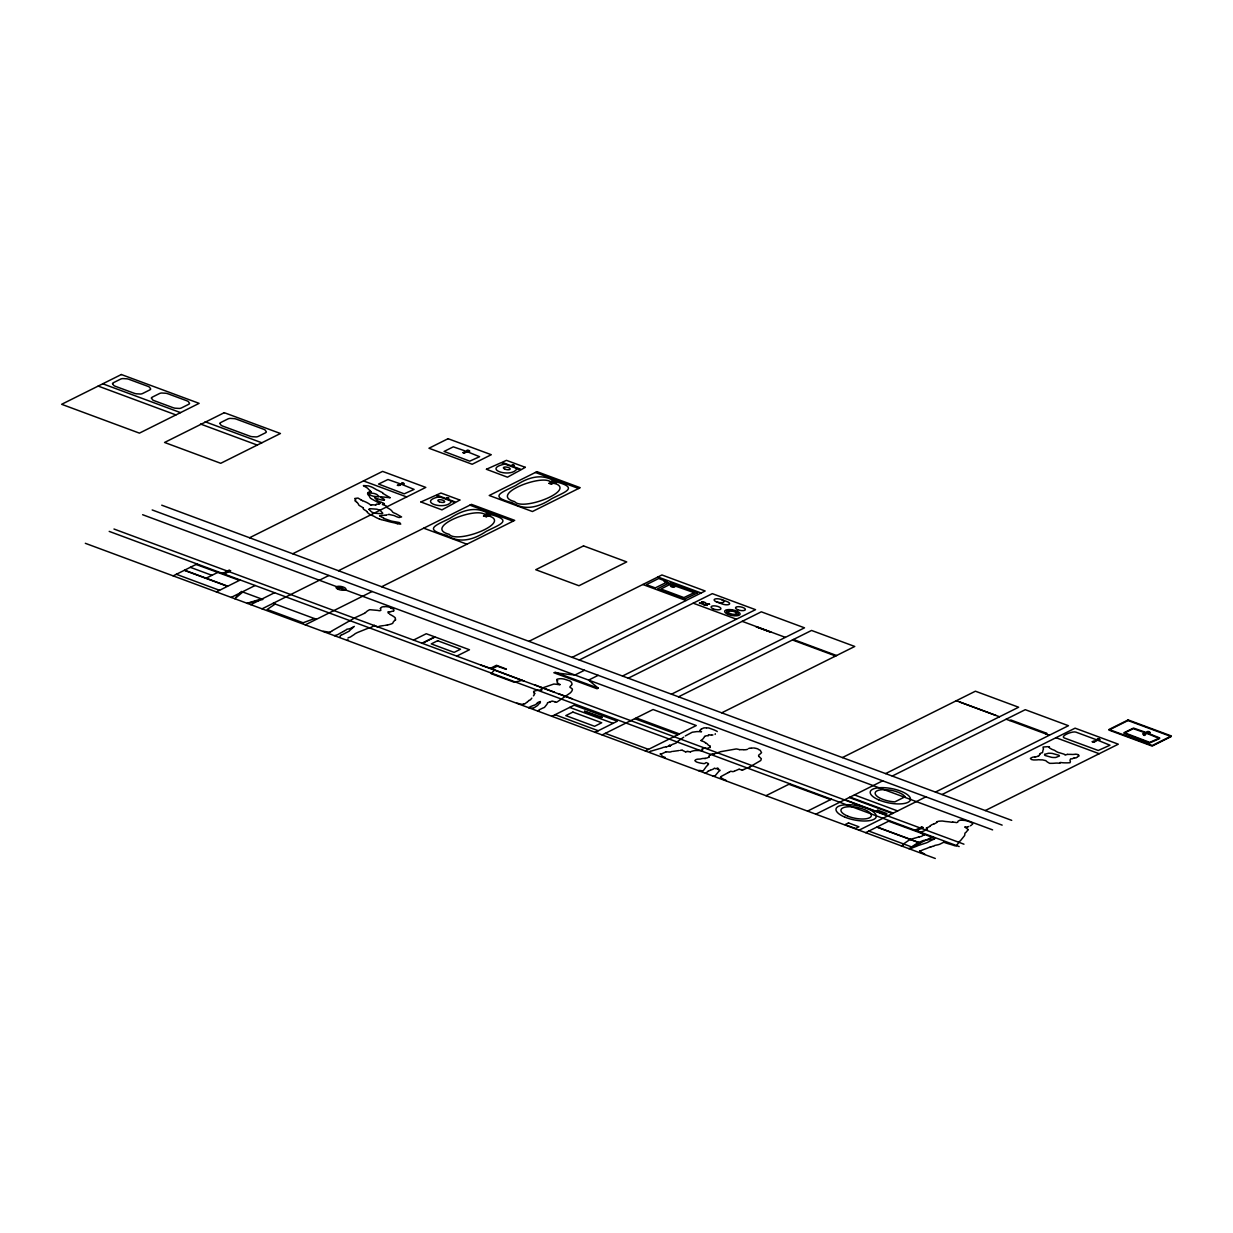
<?xml version="1.0" encoding="UTF-8"?>
<svg xmlns="http://www.w3.org/2000/svg" width="1233" height="1233" viewBox="0 0 1233 1233"><rect width="100%" height="100%" fill="white"/><g stroke="black" fill="none" stroke-linecap="round" stroke-linejoin="round"><path stroke-width="1.5" d="M380.673 610.32L380.673 610.119A16.06 5.733 10.9 0 1 380.735 609.719L380.781 609.534M702.594 750.08L701.685 750.435A12.993 4.639 10.9 0 1 699.527 750.527L696.383 750.512A24.49 8.739 10.9 0 0 695.582 750.527A5.703 2.034 10.9 0 0 694.688 750.589A8.384 2.99 10.9 0 0 693.84 750.727L692.946 750.943A28.991 10.342 10.9 0 0 691.497 751.39L691.143 751.529A8.076 2.882 10.9 0 0 690.588 751.806L690.511 751.853M534.336 693.917L534.428 693.701A3.961 1.418 10.9 0 1 534.706 693.516M1039.635 754.442L1039.635 754.365A18.942 6.766 10.9 0 1 1039.049 755.659L1038.833 755.921A4.562 1.634 10.9 0 1 1038.232 756.153L1038.109 756.183M715.279 733.712L715.232 733.989A16.399 5.857 10.9 0 1 715.155 734.359L715.109 734.436M910.925 847.395L916.813 843.464A40.566 14.472 10.9 0 1 917.784 842.94L922.438 840.844A22.256 7.937 10.9 0 1 923.656 840.459L934.768 838.687A14.858 5.302 10.9 0 1 934.429 838.887L933.227 839.503A34.724 12.392 10.9 0 1 932.518 839.827L931.901 840.074A27.419 9.787 10.9 0 0 931.069 840.474L928.017 842.139A32.551 11.621 10.9 0 1 926.445 842.833L918.4 845.453A18.202 6.489 10.9 0 0 916.936 846.131L914.285 847.133A8.508 3.036 10.9 0 0 913.745 847.302L913.437 847.441A26.972 9.617 10.9 0 0 913.036 847.626A15.258 5.441 10.9 0 1 911.665 848.212L911.326 848.273A5.595 1.988 10.9 0 1 910.956 847.395M384.234 503.788L383.432 504.174A3.406 1.218 10.9 0 0 382.43 504.497L385.713 505.7A7.968 2.836 10.9 0 1 386.992 506.763L386.946 507.195M710.146 746.766L710.208 746.489A2.219 0.786 10.9 0 0 709.823 745.996M363.627 485.586L368.513 485.894A10.681 3.807 10.9 0 0 369.746 486.341L370.27 486.526A8.723 3.113 10.9 0 1 372.027 487.205L372.875 487.636A33.877 12.083 10.9 0 1 374.061 488.283L376.25 489.563A3.499 1.248 10.9 0 0 377.914 490.302L382.615 492.707A10.881 3.884 10.9 0 1 382.908 493.4M347.953 638.077L348.461 637.646A14.488 5.163 10.9 0 1 348.754 637.553L348.877 637.523A14.811 5.286 10.9 0 0 350.434 636.983L354.241 634.471A19.944 7.121 10.9 0 0 354.672 634.116L354.811 633.993A11.082 3.946 10.9 0 1 355.32 633.608L356.722 632.899A21.87 7.799 10.9 0 0 357.185 632.668L357.246 632.637A11.652 4.161 10.9 0 1 357.909 632.344L367.681 628.429A20.946 7.475 10.9 0 0 368.097 628.229A7.336 2.62 10.9 0 1 370.023 627.674L370.624 627.597M540.393 701.931L540.301 702.132A4.331 1.541 10.9 0 0 540.27 702.502A14.534 5.179 10.9 0 0 540.347 702.733L539.129 703.704A4.161 1.48 10.9 0 0 538.867 703.873L538.127 704.844A25.307 9.032 10.9 0 1 537.311 705.677L534.12 707.727A12.145 4.331 10.9 0 0 533.889 707.865L533.041 708.328M707.511 764.799L707.572 764.707A6.535 2.327 10.9 0 1 708.127 764.352M538.944 709.931L542.828 708.066A39.595 14.118 10.9 0 1 543.599 707.757L544.185 707.526A6.473 2.312 10.9 0 0 544.524 707.326L547.144 704.058M528.68 707.603L529.543 707.11M972.56 824.276L972.59 824.168A4.639 1.649 10.9 0 0 972.22 823.29L971.635 822.843A10.188 3.637 10.9 0 0 970.695 822.257L969.708 821.779A3.098 1.11 10.9 0 0 969.153 821.594A4.377 1.557 10.9 0 0 968.568 821.425A5.471 1.957 10.9 0 1 967.751 821.193L966.98 820.947A4.716 1.68 10.9 0 0 965.793 820.608L965.501 820.562A7.598 2.713 10.9 0 0 964.715 820.423L964.129 820.377M388.01 514.593L388.996 514.392M936.972 822.103L936.787 822.38A5.441 1.942 10.9 0 1 936.541 822.642L936.294 822.796A34.74 12.392 10.9 0 1 933.72 824.029M533.442 695.859L533.935 695.242A34.539 12.33 10.9 0 0 534.182 694.888L534.382 694.487A5.086 1.819 10.9 0 0 534.382 694.148L534.367 694.04M571.634 684.854L571.865 684.454A9.633 3.437 10.9 0 0 571.958 683.93L571.896 683.514A24.49 8.739 10.9 0 0 571.665 682.866L571.064 681.895A6.103 2.173 10.9 0 0 570.263 681.232L570.062 681.109A8.323 2.975 10.9 0 0 569.415 680.755L564.498 679.198A4.917 1.757 10.9 0 0 562.803 678.859A6.889 2.451 10.9 0 0 561.215 678.705A5.04 1.803 10.9 0 0 560.121 678.705L559.736 678.736A28.328 10.111 10.9 0 0 559.135 678.797L557.516 679.09A6.412 2.296 10.9 0 0 556.761 679.506L556.699 679.722M929.882 826.295L929.959 826.202A11.683 4.161 10.9 0 1 930.36 825.771L930.437 825.709M1048.744 747.352L1048.836 747.275A7.444 2.651 10.9 0 1 1049.052 747.152L1049.406 746.921M374.154 625.408L373.984 625.655A3.375 1.202 10.9 0 1 373.861 625.794L370.902 627.52M380.149 608.655L380.165 608.624A5.918 2.112 10.9 0 1 380.473 608.362L380.55 608.301A3.437 1.233 10.9 0 0 380.735 608.177L380.935 607.9M750.034 766.864L750.065 766.818A6.566 2.343 10.9 0 1 750.311 766.587L760.53 760.653A10.804 3.853 10.9 0 0 760.761 760.499L761.331 758.727L759.143 756.646M968.105 829.794L966.025 832.275A4.701 1.68 10.9 0 1 965.763 832.537L965.269 832.845A4.516 1.603 10.9 0 0 965.085 833.046L964.992 833.215A19.651 7.013 10.9 0 0 964.853 833.878L964.776 834.772A26.417 9.432 10.9 0 1 964.545 835.65L960.661 840.444A16.753 5.98 10.9 0 1 960.291 840.752L958.827 842.324A41.413 14.765 10.9 0 1 958.457 842.987L956.238 845.869L954.866 845.792A15.335 5.471 10.9 0 1 954.188 845.561L953.063 845.175A23.766 8.477 10.9 0 0 950.304 844.312L949.564 844.112A30.625 10.927 10.9 0 1 947.715 843.557L946.019 843.018A12.268 4.377 10.9 0 1 944.308 842.401L943.677 842.309M537.11 703.303L537.557 702.795A10.588 3.776 10.9 0 1 538.621 702.116L538.836 702.039A30.995 11.051 10.9 0 1 539.823 701.7L540.408 701.5M669.534 745.287L670.135 745.302A2.805 1.002 10.9 0 0 670.66 745.472M927.555 828.946L927.339 829.115A8.23 2.928 10.9 0 1 927.124 829.285L925.459 830.194A69.711 24.86 10.9 0 1 924.627 830.61A37.73 13.455 10.9 0 1 922.7 831.412L922.238 831.566A20.576 7.336 10.9 0 0 921.051 832.028L920.558 832.383A2.266 0.801 10.9 0 0 920.527 832.784L920.789 832.999A6.026 2.158 10.9 0 0 922.007 833.631L922.839 833.97A17.324 6.18 10.9 0 1 923.594 834.294L924.426 834.664M646.508 584.581L658.699 578.508L667.238 581.714L664.001 581.175L666.051 582.207M694.102 592.734L683.93 597.589L660.965 589.02L669.565 584.581M697.446 592.934L684.901 598.976L657.605 588.819L667.962 583.502M446.7 497.593L448.781 497.993M448.673 498.194L446.747 497.855M512.204 464.918L514.269 465.319M514.176 465.519L512.188 465.088M531.824 698.14L530.729 699.465A9.155 3.267 10.9 0 0 530.652 699.758L529.034 700.406M235.981 597.157L241.36 591.486L262.86 599.454L247.386 603.399M1076.81 757.447L1076.964 757.293A13.995 4.994 10.9 0 1 1078.151 756.492L1078.829 756.122A2.743 0.971 10.9 0 0 1078.998 755.798A6.442 2.296 10.9 0 0 1078.767 755.182L1077.981 754.627M714.4 768.159L714.339 768.236A16.014 5.718 10.9 0 1 713.106 769.176L710.223 770.317M491.196 673.495L494.479 670.105M394.606 620.461L393.435 621.817A15.027 5.364 10.9 0 0 393.034 622.511L393.019 622.573A8.985 3.206 10.9 0 1 392.495 623.466L392.325 623.497A23.381 8.338 10.9 0 1 387.424 624.915M704.644 736.486L704.043 737.334A32.243 11.498 10.9 0 1 703.781 737.796A50.815 18.125 10.9 0 1 702.933 738.891L702.779 739.045A22.764 8.122 10.9 0 1 702.086 739.63L700.961 740.447M720.719 776.867L720.766 776.836A18.665 6.658 10.9 0 1 721.675 776.158L727.131 773.23A5.379 1.911 10.9 0 0 727.331 773.045L727.362 772.999A4.84 1.726 10.9 0 1 727.609 772.767M399.877 523.316L399.924 523.27A4.454 1.587 10.9 0 0 400.109 523.054L399.199 522.53A17.878 6.381 10.9 0 0 396.533 522.021L393.481 521.482A35.788 12.762 10.9 0 1 392.31 521.266L391.416 521.066A3.93 1.403 10.9 0 1 390.815 520.912L387.547 519.725A36.019 12.854 10.9 0 0 385.852 519.124L385.112 518.877A4.084 1.449 10.9 0 1 383.771 518.261L383.648 518.153M748.647 748.539L749.417 748.246A4.824 1.726 10.9 0 1 750.373 748.184A4.994 1.788 10.9 0 0 750.943 748.184M234.825 598.745L242.809 592.01M329.874 632.298L323.878 631.327A5.41 1.927 10.9 0 0 322.954 631.419M930.576 825.601L931.331 825A11.421 4.069 10.9 0 1 932.225 824.584L933.705 824.029M706.139 762.549L705.954 762.688A25.631 9.14 10.9 0 1 704.536 763.566L703.997 763.612A11.606 4.146 10.9 0 1 701.777 763.304L701.022 763.181A11.22 4.007 10.9 0 1 696.691 762.056L695.381 761.254A12.376 4.423 10.9 0 1 695.273 760.838L695.273 760.73M730.337 771.504L730.306 771.534A2.528 0.894 10.9 0 1 729.504 771.812M685.286 735.947L692.237 732.232A14.025 5.009 10.9 0 0 693.023 732.125L696.845 731.601A4.531 1.618 10.9 0 1 697.678 731.616L701.438 731.647M683.668 737.195L677.672 741.418A47.409 16.908 10.9 0 0 676.84 742.312L676.301 742.883A4.809 1.711 10.9 0 1 675.823 743.145L672.185 744.532A49.412 17.632 10.9 0 0 671.029 745.287A13.609 4.855 10.9 0 0 670.814 745.441M332.463 630.618L353.578 618.596A20.206 7.213 10.9 0 1 353.994 618.427L354.21 618.334M527.57 701.731L528.695 700.806A9.294 3.314 10.9 0 0 528.926 700.544M527.015 702.132L525.797 703.087A15.089 5.379 10.9 0 0 525.52 703.38L525.088 703.689M332.17 630.834L331.292 631.45A14.796 5.286 10.9 0 1 330.891 631.681L330.413 631.928A11.59 4.131 10.9 0 0 329.92 632.267M547.652 702.81L548.408 702.44A38.238 13.64 10.9 0 1 548.962 702.224L549.718 701.962M702.98 748.169L703.781 747.969M710.254 747.552L709.823 747.63A4.624 1.649 10.9 0 0 708.713 747.845L708.235 748.046A8.431 3.005 10.9 0 1 707.141 748.4L704.058 748.03M275.206 604.031L267.191 609.456L303.118 622.773L314.415 618.565M901.323 845.884L901.369 845.853A13.455 4.793 10.9 0 1 901.708 845.638L901.924 845.53A13.332 4.762 10.9 0 1 902.895 845.129L903.542 844.913M523.64 704.336L522.515 704.336A6.889 2.451 10.9 0 0 521.944 704.274A7.244 2.589 10.9 0 1 520.449 704.105L519.478 703.889A8.307 2.959 10.9 0 1 518.646 703.565L518.06 703.396A2.497 0.894 10.9 0 0 517.259 703.272L516.719 703.257M970.402 825.786L971.065 825.37A19.142 6.828 10.9 0 0 971.296 825.216L971.558 825.031A3.992 1.418 10.9 0 0 971.727 824.892M538.081 711.194A18.541 6.612 10.9 0 0 538.821 710.84L538.96 710.747M709.869 755.012L709.961 754.95A8.708 3.113 10.9 0 0 709.098 755.952A4.978 1.772 10.9 0 0 709.175 756.338A8.785 3.129 10.9 0 1 709.268 756.862M744.008 769.484L744.085 769.423A19.543 6.966 10.9 0 1 744.824 769.038L746.859 768.159M924.473 834.787L923.455 835.25A11.667 4.161 10.9 0 0 922.762 835.589L922.037 836.082A7.383 2.636 10.9 0 1 921.298 836.452L919.248 836.837M354.118 618.118L362.24 614.388A35.51 12.669 10.9 0 0 362.949 614.019L363.149 613.911A7.182 2.558 10.9 0 1 363.427 613.787L363.704 613.68A14.904 5.317 10.9 0 0 364.475 613.325M671.8 751.436L671.738 751.467A7.537 2.697 10.9 0 1 670.259 751.991A3.144 1.125 10.9 0 1 668.933 752.007L668.209 751.945A12.083 4.316 10.9 0 0 667.485 751.883L667.377 751.883A13.039 4.655 10.9 0 1 666.745 751.837L666.267 751.791M705.338 773.168L706.232 772.706A16.676 5.949 10.9 0 0 707.203 772.043L707.418 771.827A12.731 4.531 10.9 0 1 707.958 771.396L708.112 771.303M354.349 626.379L351.775 628.66A89.115 31.796 10.9 0 0 350.11 630.109L349.571 630.741A4.547 1.618 10.9 0 0 349.494 630.988L342.974 634.348A29.561 10.542 10.9 0 1 342.497 634.533L341.957 634.733M747.552 749.202L747.167 749.417A2.944 1.048 10.9 0 1 746.736 749.556L746.612 749.572A8.23 2.928 10.9 0 1 746.104 749.649L745.657 749.71A4.161 1.48 10.9 0 1 744.085 749.772L743.931 749.726M364.567 613.263L364.737 613.171A13.563 4.84 10.9 0 0 365.184 612.893L366.848 611.383A22.302 7.953 10.9 0 1 367.711 610.767L368.96 610.058A15.69 5.595 10.9 0 1 369.73 609.688L377.76 610.412A3.992 1.418 10.9 0 0 379.564 610.736L380.103 610.582A8.585 3.067 10.9 0 0 380.565 610.52L380.596 610.505M353.224 626.996L351.035 628.167A14.179 5.055 10.9 0 1 348.322 629.015L347.352 629.138A11.806 4.208 10.9 0 0 346.997 629.184L346.519 629.508A9.078 3.237 10.9 0 1 344.886 630.525L344.947 630.541M650.392 751.436L650.438 751.406A11.883 4.238 10.9 0 1 650.777 751.251L650.962 751.174A7.444 2.651 10.9 0 1 651.24 751.067L658.468 748.955M451.509 501.276C446.269 511.263 415.814 501.785 439.333 496.76M517.012 468.586C511.757 478.589 481.317 469.095 504.836 464.07M930.807 846.901L932.718 846.316M343.483 631.466L343.653 631.373A8.893 3.175 10.9 0 0 344.146 630.972L344.361 630.787A2.959 1.048 10.9 0 1 344.608 630.664M343.221 631.604L340.169 633.207A77.987 27.82 10.9 0 0 339.445 633.623L338.674 634.086A19.404 6.92 10.9 0 1 336.84 634.964L334.359 635.658M734.914 770.949L739.076 769.176M173.159 575.873L184.303 570.324L227.504 586.338L216.361 591.902M197.033 563.959L184.565 570.185L227.766 586.199L240.235 579.988M249.559 537.758L382.584 471.391L425.786 487.405L292.76 553.771M206.158 578.2L217.671 572.451M221.909 573.191L225.593 573.854L224.791 574.254M398.259 485.309L403.376 483.49L398.244 485.509M463.762 452.619L468.879 450.816M223.404 573.052L229.076 570.216L230.509 570.756M468.833 450.97L463.747 452.819M224.899 573.607L230.571 570.771M231.188 597.404L239.849 593.073M242.392 591.855L255.123 585.505M250.746 604.648L259.408 600.332M261.843 599.068L274.574 592.719M262.059 608.84L328.918 575.487M338.474 570.725L471.484 504.359L514.685 520.372L381.675 586.738M488.453 512.019L494.556 514.284M553.956 479.344L560.044 481.61M487.235 514.855L490.796 513.067M552.723 482.165L556.299 480.392M491.797 513.437L487.22 515.055M557.301 480.762L552.754 482.396M305.26 624.869L372.119 591.501M413.517 640.081L426.264 633.731L434.725 636.86L421.979 643.225M422.349 643.349L435.079 636.999L469.465 649.745L456.719 656.11M481.163 665.173L489.717 668.055M528.926 641.345L661.936 574.963L705.137 590.992L572.127 657.359M490.811 668.116L496.483 665.281L506.409 669.118M492.306 668.671L497.238 666.205M666.375 582.423L655.278 587.894L646.524 584.735M668.579 583.194L671.322 582.978L697.493 592.857M524.364 681.186L492.599 669.134M584.504 670.259L574.948 675.021L553.833 672.725L597.034 688.738L598.221 688.153L588.65 680.092L598.19 675.33M579.294 660.009L712.32 593.643L755.521 609.672L622.495 676.038M551.86 716.311L574.146 705.184L617.363 721.197L595.077 732.325M628.275 678.181L761.3 611.815L804.502 627.828L671.476 694.194M602.12 734.945L653.058 709.514L696.26 725.543L645.321 750.959M678.535 696.815L811.545 630.448L854.746 646.462L721.737 712.828M765.986 795.701L789.875 783.787M842.401 757.571L975.411 691.204L1018.628 707.233L885.602 773.6M959.921 702.07L995.91 715.417M807.538 811.114L831.412 799.184M815.83 814.181L882.689 780.828M892.245 776.05L1025.255 709.684L1068.456 725.713L935.446 792.079M1009.765 720.55L1010.875 719.995L1046.863 733.342L1045.754 733.897M859.031 830.194L925.891 796.842M865.674 832.66L876.817 827.096L920.018 843.125L908.875 848.674M889.548 820.746L877.079 826.973L920.28 842.987L932.749 836.76M942.074 794.53L1075.099 728.164L1118.3 744.193L985.275 810.559M914.424 829.979L918.107 830.641L917.306 831.042M915.919 829.824L921.59 827.004L923.024 827.528M1093.193 741.588L1099.204 739.338L1094.21 741.958M917.414 830.379L923.085 827.559M1143.823 733.851L1148.031 731.786L1149.927 732.849L1148.031 733.173M1144.424 733.558L1142.852 733.882L1150.035 732.294L1147.938 731.354L1147.152 732.202M1148.894 732.202C1139.307 733.034 1144.995 737.812 1145.426 733.928M1148.786 732.803L1143.7 734.668M489.516 668.163L492.876 668.887M734.375 771.211L732.941 771.658A6.674 2.389 10.9 0 1 731.631 771.426L731.416 771.396A6.936 2.481 10.9 0 0 730.938 771.303L730.722 771.272M707.757 765.431L707.696 765.462A16.245 5.795 10.9 0 0 706.586 766.155L703.704 770.163A19.743 7.044 10.9 0 1 703.072 770.856L702.24 771.057M665.111 581.36L673.218 586.353M673.203 586.538L665.126 581.575M968.799 826.495L968.753 826.511A14.888 5.317 10.9 0 1 968.491 826.634L967.751 826.927A7.891 2.82 10.9 0 1 967.273 827.096M708.975 757.077L707.65 757.725A11.621 4.146 10.9 0 1 706.679 758.033L705.014 758.465M666.067 751.791L662.491 753.486A47.471 16.938 10.9 0 0 661.782 753.841L660.287 753.964M371.01 492.013L370.347 492.044A3.761 1.341 10.9 0 0 368.359 492.275L367.773 493A13.825 4.932 10.9 0 0 367.681 494.017L368.128 494.865A2.975 1.063 10.9 0 0 368.528 495.173M926.322 828.129L927.37 827.62A32.012 11.421 10.9 0 1 928.202 827.22L929.574 826.603A3.838 1.372 10.9 0 0 929.79 826.418M717.606 768.005L716.835 768.375A10.203 3.637 10.9 0 1 716.265 768.606L716.265 768.606M701.577 728.965L701.931 728.811A17.832 6.365 10.9 0 0 702.456 728.549L703.504 728.025A3.499 1.248 10.9 0 1 704.706 727.855A7.999 2.851 10.9 0 1 705.785 727.871L706.124 727.886M718.546 768.498L717.529 768.945M919.957 850.847L920.296 850.801A4.593 1.634 10.9 0 0 921.082 850.647L922.777 849.891A28.405 10.126 10.9 0 1 923.794 849.491L926.862 848.396A23.535 8.4 10.9 0 0 927.586 848.088L928.233 847.78A8.354 2.975 10.9 0 1 928.68 847.595L929.466 847.364M910.416 839.519L909.754 839.812A16.137 5.749 10.9 0 0 909.029 840.166L904.467 843.295A22.102 7.891 10.9 0 1 903.989 843.557L903.25 843.927A12.731 4.547 10.9 0 0 902.864 844.112L903.142 844.667M670.182 584.272L694.133 592.657M943.461 842.401L943.322 842.447A22.718 8.107 10.9 0 0 942.659 842.771L939.793 844.22A18.634 6.643 10.9 0 1 937.342 844.913L936.155 845.16A23.751 8.477 10.9 0 0 934.861 845.453L934.46 845.591A2.481 0.879 10.9 0 0 934.152 845.915L933.859 846.223A2.281 0.817 10.9 0 1 933.073 846.316M529.204 707.896L532.81 708.22M550.18 701.7L550.211 701.685A6.889 2.451 10.9 0 0 549.872 701.885M379.98 503.526L376.05 501.338A85.031 30.332 10.9 0 1 373.399 499.904L371.873 499.057M394.683 620.415L394.76 620.384A6.997 2.497 10.9 0 0 395.408 620.045M665.342 758.264L665.142 757.54M747.861 767.758L748.446 767.512A11.143 3.976 10.9 0 1 749.125 767.311L749.402 767.234M377.622 626.873L377.745 626.842A13.84 4.947 10.9 0 0 378.808 626.518L379.41 626.287A6.874 2.451 10.9 0 1 380.226 626.071L383.648 625.578M523.486 703.812L523.994 703.735A6.92 2.466 10.9 0 1 524.487 703.719L524.672 703.719M506.27 669.38L496.514 665.928M1076.501 757.648L1075.746 757.833A25.816 9.201 10.9 0 1 1075.053 757.956L1074.899 757.987M533.581 705.446L534.12 705.261A21.516 7.675 10.9 0 0 537.018 703.38M533.365 705.523L530.806 706.463A6.735 2.404 10.9 0 0 530.467 706.632M1094.072 742.004L1093.162 741.757M1072.402 758.634L1070.66 759.035M1037.801 756.276L1036.521 756.708A14.411 5.132 10.9 0 1 1035.628 756.97L1035.011 757.016M1072.695 758.542L1073.758 758.203M376.635 504.297L377.73 504.112A11.205 3.992 10.9 0 0 378.963 503.835L379.178 503.758M378.947 503.835L379.733 503.603M247.109 603.307L261.411 598.914M552.137 701.253L553.694 701.423A3.19 1.141 10.9 0 1 554.465 701.7L554.619 701.777M376.281 504.359L375.957 504.497A6.72 2.404 10.9 0 0 376.019 504.821L376.065 504.975M659.424 748.693L661.566 748.046A18.896 6.735 10.9 0 0 662.537 747.676A8.893 3.175 10.9 0 1 663.308 747.383L666.298 746.797M708.528 735.7L707.65 735.762A13.024 4.655 10.9 0 0 706.108 735.793L705.322 736.055A16.337 5.826 10.9 0 0 704.629 736.486M551.937 701.3L551.398 701.438A13.748 4.901 10.9 0 1 550.411 701.639L550.411 701.639M522.16 680.369L514.238 682.25L491.273 673.727M391.108 611.63L390.198 611.815M967.073 827.143L966.811 827.173A2.651 0.94 10.9 0 1 965.377 826.989L965.023 826.911M919.618 851.032L919.91 851.186A3.545 1.264 10.9 0 1 920.542 851.602A3.36 1.202 10.9 0 1 920.835 851.957L920.912 852.08M687.12 751.467L688.014 751.452M389.674 611.938L389.613 611.953A5.949 2.127 10.9 0 1 389.027 612.061L388.672 612M716.019 768.683L715.787 768.652A3.221 1.141 10.9 0 1 715.171 768.406M752.824 747.984L752.746 747.999A7.552 2.697 10.9 0 1 751.93 748.107L751.375 748.154M705.106 758.449L705.214 758.434A3.298 1.171 10.9 0 1 704.058 758.449L703.966 758.449A2.451 0.879 10.9 0 0 703.257 758.434A6.304 2.25 10.9 0 0 701.931 758.634A18.325 6.535 10.9 0 0 701.423 758.757L700.575 758.973A3.976 1.418 10.9 0 1 699.758 759.081L699.419 759.096A23.335 8.323 10.9 0 1 698.849 759.112L697.786 759.158A3.622 1.295 10.9 0 0 697.308 759.22L696.63 759.389A15.859 5.656 10.9 0 0 695.689 759.79L695.227 760.16A9.987 3.56 10.9 0 0 695.242 760.499L695.258 760.669M386.808 515.024L386.715 515.04A5.04 1.803 10.9 0 0 386.068 515.178M680.138 750.373L682.003 750.157M678.905 750.573L672.601 751.436M729.474 771.781L728.595 772.475A4.3 1.541 10.9 0 1 728.349 772.783M384.619 625.439L386.484 625.162A37.499 13.378 10.9 0 0 387.547 624.977M1145.38 734.575L1143.823 734.483M355.628 500.074L354.888 500.721L356.984 502.432M228.999 570.494L229.8 570.648M229.739 570.941L228.953 570.802M921.513 827.281L922.315 827.435M922.222 827.728L921.498 827.605M371.734 504.867L370.748 504.867M555.975 702.301L556.622 702.147A33.584 11.976 10.9 0 0 557.285 701.854L566.733 695.412A26.587 9.479 10.9 0 1 567.165 695.088L570.031 693.1A35.618 12.7 10.9 0 0 571.079 692.067L571.326 691.775A64.717 23.088 10.9 0 0 572.112 690.572L572.451 689.201A10.496 3.745 10.9 0 0 571.958 688.661L571.711 688.43A3.252 1.156 10.9 0 0 571.341 688.153L571.233 688.091A11.976 4.269 10.9 0 0 570.74 687.829L569.97 687.351A7.922 2.82 10.9 0 1 570.509 686.118L570.864 685.671A27.742 9.895 10.9 0 0 571.526 684.993M700.221 731.354L701.454 731.601M380.365 496.699L380.827 497.516A7.413 2.651 10.9 0 1 381.336 497.778L381.398 497.824A6.011 2.142 10.9 0 0 381.983 498.117L382.307 498.271A7.475 2.666 10.9 0 1 384.542 499.673L383.802 500.228M384.326 515.317L383.833 515.332A15.829 5.641 10.9 0 0 381.922 515.502L381.398 515.579A5.595 1.988 10.9 0 1 379.872 515.718M706.663 727.948L706.987 727.932A3.422 1.218 10.9 0 1 709.052 728.04L709.715 728.318A22.071 7.876 10.9 0 0 710.455 728.58L714.123 729.921A10.789 3.853 10.9 0 1 715.217 730.414L717.036 731.308A3.869 1.372 10.9 0 1 717.205 731.539L717.236 731.601M952.816 822.149L952.708 822.149A7.675 2.743 10.9 0 1 955.02 822.349L956.839 822.627M384.711 515.317L384.773 515.317A3.591 1.279 10.9 0 0 385.96 515.255M670.028 746.242L670.12 746.104A3.144 1.125 10.9 0 1 669.303 745.256M690.218 751.945L689.709 751.868A9.201 3.283 10.9 0 1 688.214 751.514M669.812 746.242L669.92 746.242A14.21 5.071 10.9 0 1 669.319 746.227M712.828 754.041L712.951 754.057A6.057 2.158 10.9 0 1 713.815 754.118L713.907 754.134M711.503 735.176L711.533 735.176A2.975 1.063 10.9 0 1 710.686 735.022L710.562 735.007A3.098 1.11 10.9 0 0 708.328 734.791M685.625 751.899L685.163 751.714A16.137 5.749 10.9 0 1 684.731 751.498L683.868 751.036A12.238 4.362 10.9 0 0 682.866 750.543L682.234 750.265M397.827 523.748L398.999 523.886A9.093 3.252 10.9 0 1 399.908 524.117L400.802 524.056M668.964 746.212L668.579 746.196A5.055 1.803 10.9 0 0 667.777 746.412L667.623 746.458A10.866 3.869 10.9 0 1 666.313 746.797M714.184 754.149L715.51 753.301A4.685 1.665 10.9 0 1 716.065 753.086L716.99 752.916A4.516 1.618 10.9 0 0 717.652 752.731L718.007 752.577A4.624 1.649 10.9 0 1 718.716 752.346L720.118 751.93A5.749 2.05 10.9 0 1 720.473 751.714L736.178 748.955A3.021 1.079 10.9 0 1 736.933 749.048A7.306 2.605 10.9 0 1 738.197 749.294A20.175 7.198 10.9 0 1 738.767 749.448L739.446 749.618M963.651 820.361L963.744 820.361A10.419 3.714 10.9 0 1 962.958 820.299L961.987 820.222M397.55 523.748L396.009 523.347A4.87 1.742 10.9 0 0 394.668 522.915L393.327 522.638A29.022 10.357 10.9 0 1 390.799 522.083L390.029 521.898A28.39 10.126 10.9 0 1 387.886 521.343L385.79 520.758A24.891 8.878 10.9 0 1 384.742 520.465L384.187 520.311M712.936 734.945L712.35 734.945A2.928 1.048 10.9 0 0 711.78 735.099M375.556 505.052L374.909 504.975A9.402 3.345 10.9 0 0 371.672 504.79M374.601 497.284L374.847 497.392A6.304 2.25 10.9 0 1 375.109 497.593L375.31 497.747A4.608 1.649 10.9 0 0 377.098 498.749M753.887 747.969L754.735 748.123A20.375 7.275 10.9 0 1 756.214 748.416L757.663 748.847A3.622 1.295 10.9 0 1 758.28 749.232A3.529 1.264 10.9 0 0 759.019 749.741L759.204 749.787A6.273 2.235 10.9 0 1 760.252 750.342L761.547 752.654L759.651 754.411A8.816 3.144 10.9 0 0 758.927 754.889L758.819 755.135A22.487 8.03 10.9 0 0 758.557 755.752L758.865 756.43M743.53 749.679L739.677 749.679M556.931 684.346L558.842 684.639A2.528 0.909 10.9 0 0 559.905 684.747M556.761 684.315L553.864 684.022L543.476 687.598A70.111 25.014 10.9 0 1 542.505 687.937L541.981 688.106A3.005 1.063 10.9 0 0 541.441 688.461L541.364 688.661A7.614 2.713 10.9 0 0 541.395 689.17L541.426 689.247A4.562 1.618 10.9 0 0 541.78 689.74L541.811 689.771M464.348 452.326L462.776 452.65L465.365 452.696M398.86 485.001L397.288 485.324L399.862 485.386M741.896 769.962L741.603 769.901A11.482 4.1 10.9 0 1 739.307 769.269M468.201 451.355C472.732 451.972 465.92 448.535 467.076 450.97M402.698 484.045C407.09 484.646 400.848 481.24 401.573 483.644M399.245 517.475L401.573 516.935L395.87 513.668A9.648 3.437 10.9 0 1 393.435 512.62L392.711 512.173A8.307 2.959 10.9 0 1 392.572 511.972L392.479 511.834A23.103 8.246 10.9 0 0 391.4 510.493L391.308 510.385A11.837 4.223 10.9 0 0 390.414 509.63L389.967 509.321A32.69 11.667 10.9 0 0 388.056 508.119L386.808 507.503M1093.625 741.372L1092.053 741.696L1094.688 741.788M951.013 822.164L950.211 822.01A5.841 2.081 10.9 0 0 949.395 821.872L945.696 821.502A11.189 3.992 10.9 0 1 944.57 821.348L942.767 821.07A2.651 0.94 10.9 0 0 942.12 821.024L941.981 821.024A15.937 5.687 10.9 0 0 940.825 821.07L940.394 821.101A8.646 3.083 10.9 0 0 936.633 821.995M1098.403 739.862C1103.196 740.494 1096.307 737.057 1097.401 739.492M377.468 626.873L377.498 626.873A6.442 2.296 10.9 0 1 376.142 626.41L375.711 626.225A3.807 1.356 10.9 0 1 375.109 625.963L374.94 625.809A10.388 3.699 10.9 0 0 374.632 625.578L374.4 625.408M377.252 498.671L377.56 498.749A3.56 1.279 10.9 0 1 378.192 498.964L378.315 498.995A7.598 2.713 10.9 0 0 383.802 500.244M922.361 852.897L922.392 852.912A4.701 1.68 10.9 0 1 924.426 853.976M383.448 520.095L381.876 519.848A12.947 4.624 10.9 0 1 380.088 519.232L379.425 518.985M389.32 514.469L389.443 514.5A12.422 4.423 10.9 0 0 390.846 514.839L391.123 514.901A11.837 4.223 10.9 0 1 391.955 515.101L392.156 515.147A4.47 1.603 10.9 0 0 393.019 515.317L393.096 515.332A2.759 0.986 10.9 0 1 394.575 515.748A9.725 3.468 10.9 0 0 399.03 517.506M381.182 502.34L381.906 502.54A3.838 1.372 10.9 0 1 384.326 503.742L384.264 503.896M391.138 608.27L391.37 608.331A5.425 1.927 10.9 0 1 392.865 608.809A4.963 1.772 10.9 0 1 393.666 609.241L393.943 610.489A3.761 1.341 10.9 0 1 393.389 611.121M701.161 740.771L701.3 740.802A10.049 3.576 10.9 0 1 703.041 741.403A13.44 4.793 10.9 0 1 704.367 741.973L705.446 742.682M550.504 481.826C541.472 473.996 488.33 494.71 514.639 501.615C522.453 511.479 576.705 490.472 554.85 483.444M489.532 514.577A2.79 0.986 10.9 0 1 488.977 516.149A2.79 0.986 10.9 0 1 485.001 514.67C476.123 506.439 422.796 527.477 449.136 534.29C456.95 544.169 511.202 523.162 489.362 516.118M1148.971 732.186L1147.029 732.803M1049.391 746.828L1048.266 746.689A20.036 7.151 10.9 0 0 1047.634 746.689L1043.103 747.028L1043.118 748.107A4.408 1.572 10.9 0 1 1043.349 748.446L1043.349 748.477A9.355 3.345 10.9 0 1 1043.303 749.541L1043.149 749.787A16.491 5.888 10.9 0 0 1042.918 750.589L1042.502 752.639A2.466 0.879 10.9 0 1 1042.085 752.777L1041.916 752.808A8.508 3.036 10.9 0 0 1039.743 754.396M724.542 779.765L720.396 777.453M555.713 702.194L555.497 702.116A10.296 3.668 10.9 0 1 554.912 701.901M663.354 756.815L663.647 756.908A5.394 1.927 10.9 0 1 665.173 757.54M554.496 481.286C541.672 472.825 527.4 477.68 515.764 485.463C501.045 492.815 488.407 496.498 512.358 502.756C525.304 511.31 539.807 506.778 551.583 498.749C565.5 491.659 579.294 487.821 555.497 481.656M488.992 513.961C476.185 505.515 461.913 510.37 450.261 518.153C435.557 525.505 422.904 529.173 446.855 535.43C459.817 543.984 474.304 539.468 486.095 531.438C499.997 524.333 513.791 520.496 490.01 514.346M362.456 500.583L361.038 499.966M535.399 472.47L578.601 488.484M466.305 451.34L453.312 446.839L444.08 451.448L469.727 461.157L479.591 456.703L467.322 451.725M1146.382 732.587L1133.528 728.071L1124.142 732.618L1149.788 742.389L1159.667 737.935L1147.384 732.957M1146.258 733.188L1133.266 728.672L1124.034 733.281L1149.68 742.99L1159.544 738.552L1147.276 733.558M469.896 505.145L513.098 521.174M721.444 599.531L727.1 601.627A5.024 1.788 10.9 0 1 729.027 604.417A5.024 1.788 10.9 0 1 722.322 604.016L716.666 601.92M657.944 576.967L701.145 592.981M1096.692 739.846L1075.823 732.094C1072.325 730.907 1060.01 736.07 1064.156 737.92L1098.233 750.481L1109.977 745.21L1097.709 740.216M400.817 484.03L387.963 479.514L378.577 484.06L404.224 493.832L414.088 489.393L401.819 484.399M793.405 639.495L836.606 655.524M102.771 383.787L180.527 412.623M205.125 421.748L261.843 442.786M363.473 480.916L406.674 496.93M642.84 584.504L686.041 600.517M693.208 603.184L736.409 619.197M742.189 621.34L785.39 637.369M792.449 639.973L835.65 656.002M956.315 700.745L999.516 716.758M1006.159 719.224L1049.36 735.238M1055.987 737.704L1099.189 753.717M835.388 656.126L833.631 656.018L834.756 656.434M98.178 386.083L175.934 414.92M200.517 424.029L257.25 445.067M423.736 528.186L466.937 544.2M161.739 505.191L1011.707 820.361M152.183 509.953L1002.152 825.124M142.627 514.716L992.611 829.886M555.02 672.124L598.221 688.153M854.438 794.915L897.639 810.944M850.061 797.104L893.262 813.117M636.213 717.93L679.429 733.943M849.26 797.504L892.461 813.518M634.718 718.669L677.919 734.698M535.122 684.993L538.112 686.103M539.314 686.55L554.511 692.191M558.364 693.624L571.912 698.649M844.882 799.678L888.084 815.707M113.975 529.019L963.959 844.189M109.198 531.392L959.182 846.562M196.062 564.452L239.433 580.373M788.904 784.265L830.626 799.585M888.577 821.224L931.948 837.161M569.692 707.418L613.094 723.339M190.314 567.319L211.922 575.318M273.202 603.291L316.403 619.305M176.334 574.285L219.536 590.314M555.05 714.708L598.252 730.737M605.311 733.358L648.512 749.371M868.849 831.073L912.05 847.086M85.324 543.306L935.292 858.476M706.555 743.422L707.264 743.915A12.099 4.316 10.9 0 1 707.757 744.47A6.473 2.312 10.9 0 1 707.927 744.732L708.621 745.333A7.306 2.605 10.9 0 1 709.869 745.996M559.982 684.5L560.013 684.515A6.257 2.235 10.9 0 1 558.888 684.007A2.682 0.956 10.9 0 1 558.595 683.837L557.855 683.159A20.036 7.151 10.9 0 1 557.27 682.373L557.039 681.895A3.252 1.156 10.9 0 1 557.162 681.34L557.316 681.217A4.701 1.68 10.9 0 0 557.593 680.94M372.166 515.517L373.167 515.918A8.184 2.928 10.9 0 1 374.585 516.642L375.356 517.12A16.399 5.857 10.9 0 0 379.255 518.923M1078.074 754.673L1078.166 754.704A3.314 1.187 10.9 0 0 1075.176 754.18L1075.114 754.288A15.058 5.379 10.9 0 1 1074.498 754.349L1074.097 754.38A11.39 4.069 10.9 0 1 1071.909 754.442L1071.724 754.411A19.05 6.797 10.9 0 0 1070.444 754.38L1068.826 754.38A13.286 4.732 10.9 0 0 1067.485 754.411M717.868 769.346L719.24 769.931A6.843 2.451 10.9 0 0 720.149 770.286L719.579 770.887A10.927 3.899 10.9 0 0 718.962 771.211L715.972 774.771A40.519 14.457 10.9 0 1 715.741 775.064L715.31 775.542A4.393 1.572 10.9 0 1 713.645 775.973A4.855 1.726 10.9 0 0 713.106 776.05M707.172 762.934L708.174 763.504A9.386 3.345 10.9 0 1 708.497 763.859L708.59 764.013M926.353 828.237L926.707 828.391A6.18 2.204 10.9 0 1 927.185 828.607L927.231 828.638M1049.499 747.969L1049.637 748.046A8.939 3.19 10.9 0 1 1050.439 748.462L1051.579 749.14A4.947 1.757 10.9 0 0 1052.381 749.51L1053.722 750.018A17.015 6.073 10.9 0 1 1054.184 750.173L1054.97 750.604A13.578 4.84 10.9 0 0 1056.419 751.544L1056.558 751.621A15.228 5.441 10.9 0 0 1057.498 752.13L1057.637 752.192A3.144 1.125 10.9 0 0 1058.5 752.515L1059.332 752.731A11.097 3.961 10.9 0 1 1059.81 752.854A4.377 1.557 10.9 0 1 1060.488 753.055L1060.719 753.132A5.811 2.081 10.9 0 0 1061.428 753.363L1061.829 753.486A6.828 2.435 10.9 0 1 1065.035 754.642M705.476 743.021L705.785 743.175A5.209 1.865 10.9 0 0 706.309 743.345M368.821 495.342L370.085 497.7A7.999 2.851 10.9 0 0 370.963 498.579L371.087 498.671M1059.918 762.765L1060.18 762.472A9.309 3.314 10.9 0 1 1061.428 762.595L1061.86 762.657A13.578 4.84 10.9 0 0 1066.021 762.842L1066.468 762.857A30.024 10.712 10.9 0 1 1067.454 762.857L1070.028 762.718L1070.367 761.64A4.47 1.587 10.9 0 0 1070.259 761.223L1070.105 760.961A3.822 1.356 10.9 0 1 1070.013 760.653L1070.028 760.499A19.019 6.782 10.9 0 1 1070.09 760.268L1070.198 759.836A9.309 3.314 10.9 0 0 1070.229 759.405L1070.213 759.358M660.318 754.041L660.379 754.072A5.256 1.88 10.9 0 1 660.842 754.396L661.073 754.581A4.131 1.48 10.9 0 1 661.643 755.089M1060.195 762.934L1058.777 763.196A8.461 3.021 10.9 0 0 1055.833 763.104L1053.907 763.258A23.859 8.508 10.9 0 1 1052.967 763.319L1049.684 763.35L1047.356 762.009A21.87 7.799 10.9 0 0 1047.033 761.732L1046.879 761.624A12.345 4.408 10.9 0 1 1046.416 761.208L1046.123 760.946A16.337 5.826 10.9 0 0 1045.815 760.653L1042.409 759.852A13.902 4.963 10.9 0 1 1039.573 759.805L1039.45 759.759A3.375 1.202 10.9 0 0 1038.618 759.713L1037.878 759.79A10.912 3.899 10.9 0 1 1036.259 759.913L1034.379 759.944A6.396 2.281 10.9 0 1 1033.763 759.96L1033.084 759.852A6.889 2.451 10.9 0 0 1032.252 759.682L1032.144 759.651A6.782 2.42 10.9 0 1 1031.435 759.513L1030.372 758.434L1031.929 757.494A7.937 2.836 10.9 0 1 1034.841 756.923M1065.112 754.904L1066.098 754.812A7.074 2.528 10.9 0 1 1067.377 754.365M388.549 613.248L388.642 613.31A6.658 2.374 10.9 0 1 388.272 613.032L388.272 613.032M362.964 507.657L361.269 506.64A36.805 13.131 10.9 0 1 360.005 505.915L359.019 505.237A3.345 1.202 10.9 0 1 358.788 504.991L358.572 504.59A17.092 6.088 10.9 0 0 357.092 502.432M556.838 679.845L556.884 679.876A7.336 2.62 10.9 0 1 557.593 680.678L557.609 680.708M662.229 756.091L662.275 756.137A3.961 1.418 10.9 0 0 663.184 756.8M390.892 608.085L390.784 607.977A4.393 1.572 10.9 0 0 390.229 607.561M379.564 515.826L381.413 516.935A5.471 1.957 10.9 0 0 381.937 517.213L382.215 517.336A9.155 3.267 10.9 0 1 383.663 518.153M965.007 827.158L967.797 829.239A2.728 0.971 10.9 0 1 968.152 829.547L968.167 829.578M370.193 490.749L370.177 490.719A11.035 3.93 10.9 0 0 369.838 490.426L369.515 490.164A17.2 6.134 10.9 0 1 368.729 489.47L368.667 489.409A11.529 4.115 10.9 0 1 368.189 488.869L368.158 488.807A8.523 3.036 10.9 0 0 366.972 487.79L365.785 487.081A14.981 5.348 10.9 0 0 364.798 486.511L364.691 486.465A3.992 1.418 10.9 0 1 363.381 485.571M371.087 491.844L370.825 491.535A10.034 3.576 10.9 0 1 370.594 491.304L370.47 491.15A4.886 1.742 10.9 0 1 370.301 490.919M374.555 497.423L375.048 497.993A7.907 2.82 10.9 0 1 375.818 499.18M702.317 749.14L702.394 748.554A16.044 5.718 10.9 0 1 702.61 748.416A18.757 6.689 10.9 0 0 702.841 748.261M366.648 511.495L366.448 511.171A2.481 0.879 10.9 0 0 365.816 510.678L363.766 509.414A14.303 5.102 10.9 0 1 363.365 508.952L363.288 508.505A3.884 1.387 10.9 0 0 363.072 507.657M360.961 499.812L357.986 498.055L354.703 498.502A14.056 5.009 10.9 0 0 355.073 499.041L355.751 499.966M395.408 618.889L395.531 619.552A4.485 1.603 10.9 0 1 395.469 620.06M702.563 749.772L702.579 749.864A7.568 2.697 10.9 0 0 702.332 749.14M547.452 703.319L547.437 703.288A3.884 1.387 10.9 0 1 547.606 702.795M382.877 493.4L389.32 497.238A17.832 6.365 10.9 0 1 390.26 497.778L382.831 496.961A9.849 3.514 10.9 0 1 380.627 496.729M395.377 618.581L395.361 618.488A8.693 3.098 10.9 0 0 395.238 617.872A3.437 1.218 10.9 0 0 394.992 617.594L394.699 617.317A18.495 6.597 10.9 0 0 392.649 615.899L392.341 615.699A47.347 16.892 10.9 0 0 391.061 614.974L389.798 614.281A2.281 0.817 10.9 0 1 389.489 614.065M371.765 515.394A12.916 4.608 10.9 0 1 367.002 511.603M362.332 500.66A17.863 6.381 10.9 0 1 369.576 504.189L369.73 504.343A3.083 1.094 10.9 0 0 370.532 504.898M376.836 500.228A15.628 5.579 10.9 0 0 378.593 501.245L378.916 501.399A9.494 3.391 10.9 0 0 381.105 502.37M698.371 770.625A3.468 1.233 10.9 0 1 699.789 770.455L700.097 770.471A3.129 1.11 10.9 0 1 701.793 770.887M710.162 754.997A10.403 3.714 10.9 0 1 712.566 753.918M750.065 766.864A4.1 1.464 10.9 0 1 749.479 767.265M743.807 769.438A4.917 1.757 10.9 0 1 742.189 770.116M724.511 779.888A2.898 1.033 10.9 0 1 726.345 780.535M708.096 771.303A44.65 15.921 10.9 0 1 710.239 770.317M1073.743 758.203A6.658 2.374 10.9 0 1 1074.467 758.048M924.534 853.976A5.24 1.865 10.9 0 1 924.781 854.5M922.299 852.959A2.774 0.986 10.9 0 1 920.573 852.188M930.838 846.901A13.979 4.994 10.9 0 1 929.466 847.364M960.106 820.222A3.699 1.325 10.9 0 1 961.91 820.253M960.106 820.315A3.052 1.094 10.9 0 1 959.829 820.423L959.474 820.484A2.497 0.894 10.9 0 0 958.981 820.608L958.318 821.055A15.12 5.394 10.9 0 0 958.01 821.286L957.902 821.409A2.851 1.017 10.9 0 0 957.794 821.656L957.825 821.933A7.151 2.558 10.9 0 1 957.841 822.134M951.907 822.164A2.25 0.801 10.9 0 1 952.446 822.164M919.263 836.837A13.81 4.932 10.9 0 0 918.246 837.084L917.938 837.207A40.365 14.395 10.9 0 1 917.383 837.377L915.934 837.824A47.363 16.892 10.9 0 1 914.547 838.209M910.632 839.411A31.58 11.267 10.9 0 1 913.869 838.378M534.737 693.378A10.08 3.591 10.9 0 0 534.305 692.884L534.321 692.884A10.419 3.714 10.9 0 1 533.581 691.929L533.766 691.359A10.82 3.853 10.9 0 1 534.552 691.019L534.737 690.958A17.015 6.073 10.9 0 1 538.713 690.218L539.33 690.187A14.811 5.286 10.9 0 0 540.624 690.079L541.441 689.956A5.302 1.896 10.9 0 0 541.811 689.894M539.222 710.485A2.266 0.817 10.9 0 1 538.944 710.747M650.33 752.392A5.98 2.127 10.9 0 1 650.176 751.375M699.882 730.583A18.51 6.597 10.9 0 1 701.469 728.934M710.1 747.213A2.682 0.956 10.9 0 1 710.162 746.828M687.105 751.467A8.492 3.021 10.9 0 0 686.473 751.683L686.303 751.745A3.19 1.141 10.9 0 1 685.887 751.899M671.954 585.49A2.173 0.771 10.9 0 1 674.836 586.708A2.173 0.771 10.9 0 1 671.985 586.985A2.173 0.771 10.9 0 1 671.014 585.583M381.351 607.576A3.899 1.387 10.9 0 1 382.261 606.913L382.523 606.883A5.564 1.988 10.9 0 0 382.862 606.806L382.985 606.759A4.5 1.603 10.9 0 1 384.018 606.574M384.187 606.682A6.55 2.327 10.9 0 1 390.352 607.407M391.478 611.429A5.024 1.788 10.9 0 1 392.695 611.214M387.794 612.03A2.389 0.848 10.9 0 1 388.303 611.907M348.153 639.865A3.098 1.11 10.9 0 1 347.028 640.297M340.185 636.922A10.789 3.853 10.9 0 1 341.788 634.656M485.001 514.67A2.79 0.986 10.9 0 1 488.53 514.207M555.035 481.887A2.79 0.986 10.9 0 1 554.48 483.459A2.79 0.986 10.9 0 1 550.504 481.98A2.79 0.986 10.9 0 1 554.033 481.517M420.931 501.97L441.953 509.876L455.208 502.648L435.634 495.389L420.931 501.97M486.434 469.295L507.457 477.186L520.696 469.958L501.137 462.699L486.465 469.234M112.542 383.663L113.79 385.497A5.733 2.05 10.9 0 0 115.548 386.361L133.873 393.142A5.733 2.05 10.9 0 0 136.108 393.774L140.485 394.036A7.645 2.728 10.9 0 0 142.627 393.497L149.763 389.936A7.645 2.728 10.9 0 0 150.688 388.95L149.44 387.116A5.733 2.05 10.9 0 0 147.667 386.253L129.357 379.471A5.733 2.05 10.9 0 0 127.122 378.839L122.745 378.577A7.645 2.728 10.9 0 0 120.603 379.117L113.467 382.677A7.645 2.728 10.9 0 0 112.542 383.663M151.428 398.089L152.676 399.908A5.733 2.05 10.9 0 0 154.433 400.771L172.759 407.568A5.733 2.05 10.9 0 0 174.978 408.185L179.371 408.447A7.645 2.728 10.9 0 0 181.498 407.907L188.634 404.347A7.645 2.728 10.9 0 0 189.574 403.361L188.31 401.526A5.733 2.05 10.9 0 0 186.553 400.679L168.243 393.882A5.733 2.05 10.9 0 0 166.008 393.265L161.615 393.003A7.645 2.728 10.9 0 0 159.489 393.543L152.353 397.103A7.645 2.728 10.9 0 0 151.428 398.089M219.89 423.474L221.139 425.308A5.733 2.05 10.9 0 0 222.896 426.156L249.544 436.035A5.733 2.05 10.9 0 0 251.779 436.667L256.156 436.929A7.645 2.728 10.9 0 0 258.298 436.39L265.434 432.829A7.645 2.728 10.9 0 0 266.359 431.843L265.11 430.009A5.733 2.05 10.9 0 0 263.353 429.146L236.705 419.266A5.733 2.05 10.9 0 0 234.47 418.65L230.078 418.388A7.645 2.728 10.9 0 0 227.951 418.927L220.815 422.487A7.645 2.728 10.9 0 0 219.89 423.474M699.481 603.107L703.041 603.8L699.481 603.107M701.777 601.966L705.338 602.66L701.777 601.966M703.673 604.663L707.233 605.357L703.673 604.663M705.97 603.523L709.53 604.216L705.97 603.523M339.337 587.941L342.62 588.573L339.352 587.894M483.536 516.041L486.665 516.658L483.536 516.041M549.024 483.367L552.168 483.968L549.07 483.29M369.021 509.429L371.642 512.003A9.109 3.252 10.9 0 0 375.202 513.267L381.814 513.745A4.747 1.695 10.9 0 0 382.769 513.205L380.242 510.447A9.109 3.252 10.9 0 0 376.697 509.183L370.07 508.705A4.747 1.695 10.9 0 0 369.114 509.244L369.021 509.429M584.565 711.302L600.101 717.483L602.321 717.39L584.596 711.256M1044.628 754.396L1044.582 754.781A3.668 1.31 10.9 0 0 1045.245 755.552L1051.764 757.355A11.297 4.038 10.9 0 0 1055.741 757.478L1059.44 755.999A3.668 1.31 10.9 0 0 1058.777 755.228L1052.242 753.409A11.297 4.038 10.9 0 0 1048.281 753.286L1044.628 754.396M368.313 493.185L370.609 495.234A9.047 3.221 10.9 0 0 373.445 496.267L378.485 496.853A2.497 0.894 10.9 0 0 379.117 496.514L376.82 494.464A9.047 3.221 10.9 0 0 373.969 493.431L368.944 492.846A2.497 0.894 10.9 0 0 368.313 493.185M459.817 500.028L455.948 502.216L436.497 495.003L440.967 493.03L459.817 500.028M525.32 467.338L521.436 469.542L502.001 462.329L506.47 460.356L525.32 467.338M121.343 374.524L61.65 404.301L139.421 433.137L199.114 403.361L121.343 374.524M224.267 412.685L164.575 442.462L220.738 463.3L280.43 433.507L224.267 412.685M448.072 438.701L428.976 448.242L472.177 464.255L491.273 454.715L448.072 438.701M536.987 471.669L489.239 495.496L532.44 511.525L580.188 487.698L536.987 471.669M583.517 545.895L535.754 569.723L578.955 585.737L626.718 561.909L583.517 545.895M437.653 640.728L431.288 643.903L454.145 652.38L460.51 649.205L437.653 640.728M572.913 712.073L565.808 715.618L594.599 726.299L601.704 722.754L572.913 712.073M756.23 626.78L770.825 632.19L756.23 626.78M848.504 822.92L845.098 824.63L855.502 828.484L858.908 826.788L848.504 822.92M877.819 810.235L876.632 810.836L885.664 814.181L886.866 813.58L877.819 810.235M905.053 796.78L894.834 801.882A15.459 5.518 10.9 0 1 875.769 794.915A15.459 5.518 10.9 0 1 886.234 789.69A15.459 5.518 10.9 0 1 905.053 796.78M1128.149 719.933L1109.037 729.474L1152.254 745.487L1171.35 735.962L1128.149 719.933M1128.025 720.534L1108.929 730.075L1152.131 746.088L1171.227 736.563L1128.025 720.534M847.549 816.046A15.459 5.518 10.9 0 0 871.315 815.83A15.459 5.518 10.9 0 0 849.552 806.706A15.459 5.518 10.9 0 0 847.549 816.046M844.759 817.078A20.483 7.306 10.9 0 0 876.231 816.785A20.483 7.306 10.9 0 0 847.425 804.702A20.483 7.306 10.9 0 0 844.759 817.078M878.975 800.001A20.483 7.306 10.9 0 0 910.463 799.708A20.483 7.306 10.9 0 0 881.641 787.625A20.483 7.306 10.9 0 0 878.975 800.001M713.244 608.871A5.024 1.788 10.9 0 0 720.951 608.794A5.024 1.788 10.9 0 0 713.892 605.835A5.024 1.788 10.9 0 0 713.244 608.871M716.265 601.766A5.024 1.788 10.9 0 0 723.987 601.689A5.024 1.788 10.9 0 0 716.912 598.729A5.024 1.788 10.9 0 0 716.265 601.766M737.673 609.703A5.024 1.788 10.9 0 0 745.395 609.626A5.024 1.788 10.9 0 0 738.336 606.667A5.024 1.788 10.9 0 0 737.673 609.703M730.044 613.572A4.192 1.495 10.9 0 0 736.486 613.51A4.192 1.495 10.9 0 0 730.583 611.029A4.192 1.495 10.9 0 0 730.044 613.572M729.011 613.942A6.042 2.158 10.9 0 0 738.29 613.864A6.042 2.158 10.9 0 0 729.797 610.304A6.042 2.158 10.9 0 0 729.011 613.942M727.979 614.327A7.891 2.82 10.9 0 0 740.108 614.219A7.891 2.82 10.9 0 0 729.011 609.564A7.891 2.82 10.9 0 0 727.979 614.327M338.196 589.297A5.009 1.788 10.9 0 0 345.903 589.22A5.009 1.788 10.9 0 0 338.844 586.261A5.009 1.788 10.9 0 0 338.196 589.297M439.287 501.769A3.468 1.233 10.9 0 0 444.681 501.769A3.468 1.233 10.9 0 0 439.888 499.689A3.468 1.233 10.9 0 0 439.287 501.769M504.79 469.079A3.468 1.233 10.9 0 0 510.185 469.095A3.468 1.233 10.9 0 0 505.391 467.014A3.468 1.233 10.9 0 0 504.79 469.079"/></g></svg>
